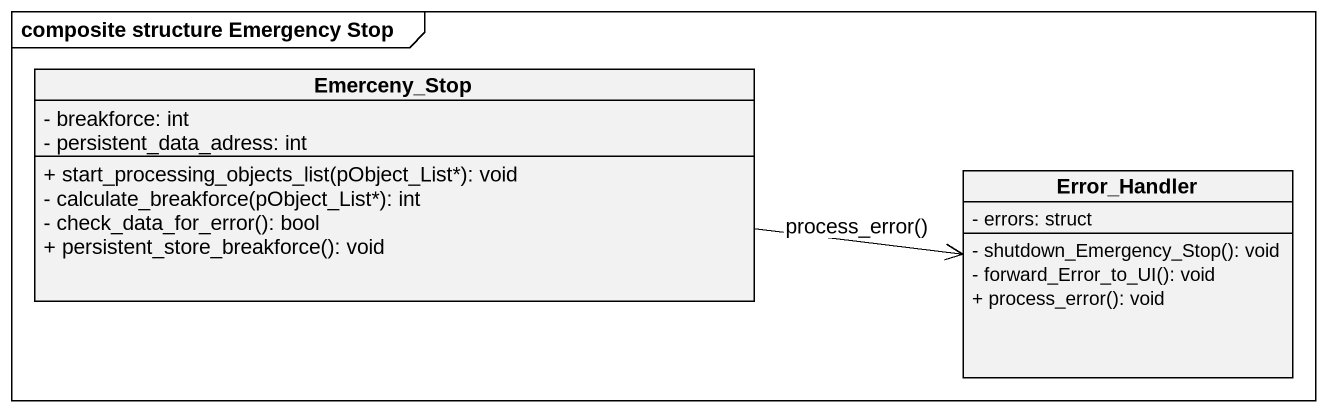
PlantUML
@startuml
mainframe composite structure Emergency Stop
hide circle
hide empty members
skinparam classAttributeIconSize 0
class Emerceny_Stop {
  - breakforce: int
  - persistent_data_adress: int
  + start_processing_objects_list(pObject_List*): void
  - calculate_breakforce(pObject_List*): int
  - check_data_for_error(): bool
  + persistent_store_breakforce(): void
}
class Error_Handler {
  - errors: struct
  - shutdown_Emergency_Stop(): void
  - forward_Error_to_UI(): void
  + process_error(): void
}
Emerceny_Stop -right-> Error_Handler : process_error()
@enduml
